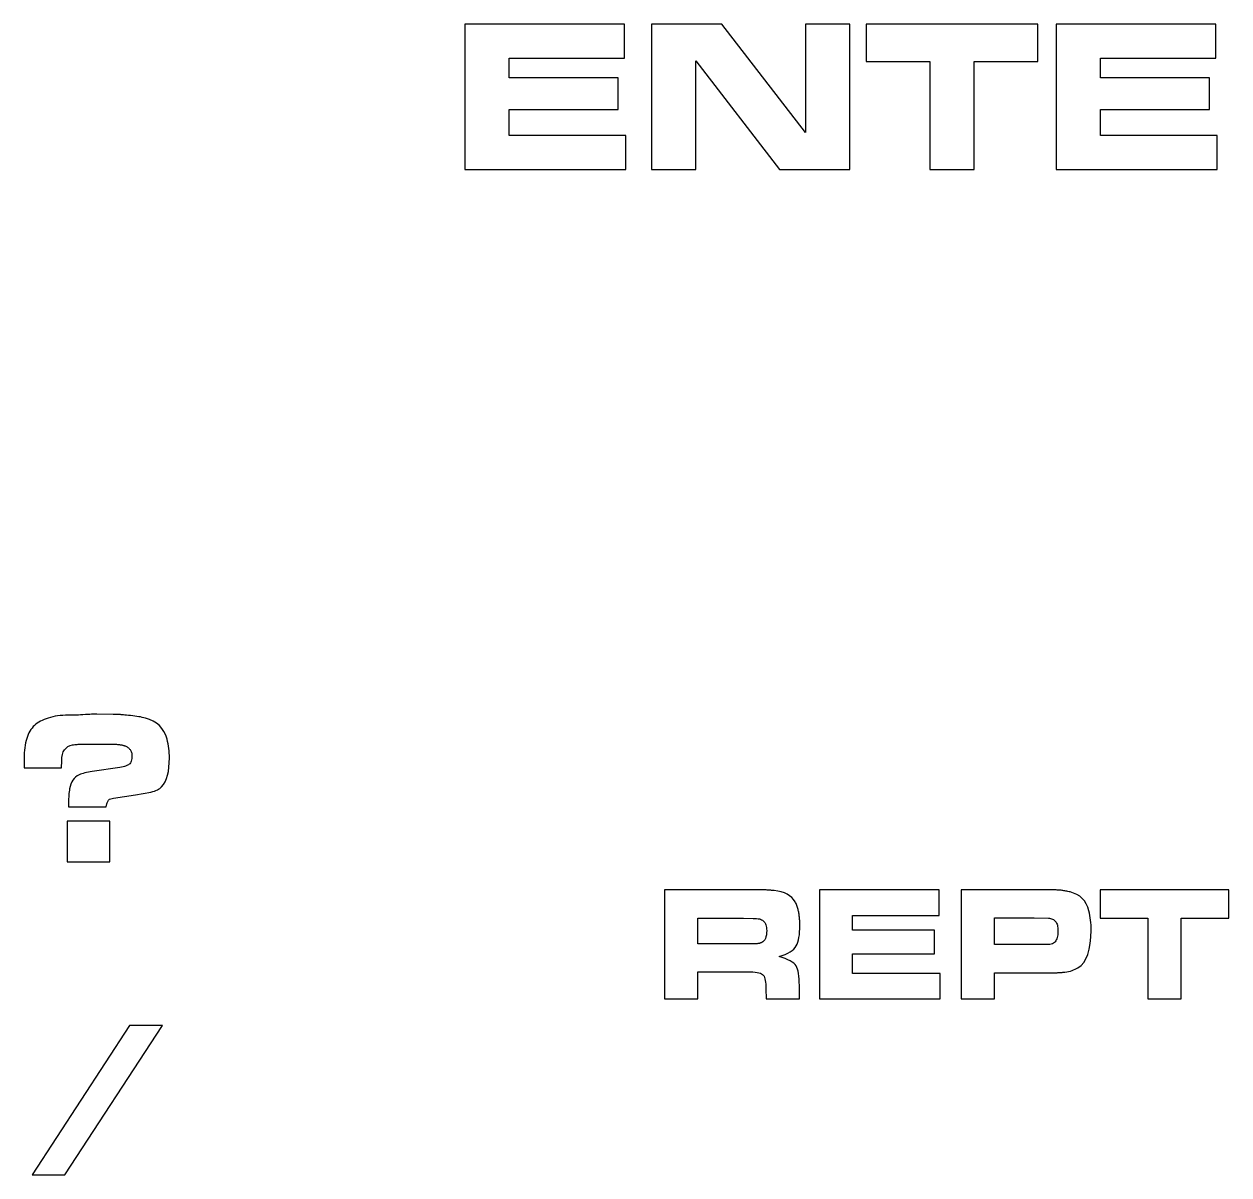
# Model space of a CAD drawing. Header units: metres. Extents: x -11 to 249, y -82 to 6.
# Drawn here: x 193.15 to 220.18, y -61.64 to -35.83 of the extents above; entities that cross this region are included whole.
import ezdxf

# ---------------------------------------------------------------- set-up
doc = ezdxf.new("R2010")
doc.units = ezdxf.units.M

msp = doc.modelspace()

# ---------------------------------------------------------------- linework, layer by layer
for p, q in [((206.619, -35.8324), (203.036, -35.8324)), ((203.036, -35.8324), (203.036, -39.0912)), ((206.619, -36.5927), (206.619, -35.8324)), ((208.802, -35.8324), (207.223, -35.8324)), ((207.223, -35.8324), (207.223, -39.0912)), ((210.679, -38.2644), (208.802, -35.8324)), ((211.672, -35.8324), (210.679, -35.8324)), ((210.679, -35.8324), (210.679, -38.2644)), ((211.672, -39.0912), (211.672, -35.8324)), ((215.889, -35.8324), (212.042, -35.8324)), ((212.042, -35.8324), (212.042, -36.6721)), ((215.889, -36.6721), (215.889, -35.8324)), ((219.883, -35.8324), (216.3, -35.8324)), ((216.3, -35.8324), (216.3, -39.0912)), ((219.883, -36.5927), (219.883, -35.8324)), ((204.029, -37.0381), (204.029, -36.5927)), ((204.029, -36.5927), (206.619, -36.5927)), ((208.216, -39.0912), (208.216, -36.6541)), ((208.216, -36.6541), (210.093, -39.0912)), ((212.042, -36.6721), (213.469, -36.6721)), ((213.469, -36.6721), (213.469, -39.0912)), ((214.462, -39.0912), (214.462, -36.6721)), ((214.462, -36.6721), (215.889, -36.6721)), ((217.293, -37.0381), (217.293, -36.5927)), ((217.293, -36.5927), (219.883, -36.5927)), ((206.475, -37.0381), (204.029, -37.0381)), ((206.475, -37.7447), (206.475, -37.0381)), ((219.739, -37.0381), (217.293, -37.0381)), ((219.739, -37.7447), (219.739, -37.0381)), ((204.029, -38.3309), (204.029, -37.7447)), ((204.029, -37.7447), (206.475, -37.7447)), ((217.293, -38.3309), (217.293, -37.7447)), ((217.293, -37.7447), (219.739, -37.7447)), ((206.649, -38.3309), (204.029, -38.3309)), ((206.649, -39.0912), (206.649, -38.3309)), ((219.913, -38.3309), (217.293, -38.3309)), ((219.913, -39.0912), (219.913, -38.3309)), ((203.036, -39.0912), (206.649, -39.0912)), ((207.223, -39.0912), (208.216, -39.0912)), ((210.093, -39.0912), (211.672, -39.0912)), ((213.469, -39.0912), (214.462, -39.0912)), ((216.3, -39.0912), (219.913, -39.0912)), ((193.9, -51.3468), (193.845, -51.3556)), ((193.958, -51.34), (193.9, -51.3468)), ((194.018, -51.3351), (193.958, -51.34)), ((194.081, -51.3322), (194.018, -51.3351)), ((194.145, -51.3312), (194.081, -51.3322)), ((194.186, -51.331), (194.145, -51.3312)), ((194.229, -51.3304), (194.186, -51.331)), ((194.274, -51.3295), (194.229, -51.3304)), ((194.32, -51.3281), (194.274, -51.3295)), ((194.369, -51.3263), (194.32, -51.3281)), ((194.419, -51.3242), (194.369, -51.3263)), ((194.471, -51.3216), (194.419, -51.3242)), ((194.525, -51.3187), (194.471, -51.3216)), ((194.577, -51.3158), (194.525, -51.3187)), ((194.624, -51.3132), (194.577, -51.3158)), ((194.664, -51.3111), (194.624, -51.3132)), ((194.699, -51.3093), (194.664, -51.3111)), ((194.729, -51.3079), (194.699, -51.3093)), ((194.753, -51.307), (194.729, -51.3079)), ((194.771, -51.3064), (194.753, -51.307)), ((194.783, -51.3062), (194.771, -51.3064)), ((195.149, -51.3139), (194.783, -51.3062)), ((195.175, -51.3139), (195.149, -51.3139)), ((195.199, -51.314), (195.175, -51.3139)), ((195.221, -51.3142), (195.199, -51.314)), ((195.241, -51.3145), (195.221, -51.3142)), ((195.258, -51.3149), (195.241, -51.3145)), ((195.274, -51.3154), (195.258, -51.3149)), ((195.287, -51.3159), (195.274, -51.3154)), ((195.298, -51.3166), (195.287, -51.3159)), ((195.311, -51.3175), (195.298, -51.3166)), ((195.329, -51.319), (195.311, -51.3175)), ((195.351, -51.3211), (195.329, -51.319)), ((195.379, -51.3237), (195.351, -51.3211)), ((195.411, -51.3269), (195.379, -51.3237)), ((195.449, -51.3306), (195.411, -51.3269)), ((195.491, -51.3348), (195.449, -51.3306)), ((195.538, -51.3397), (195.491, -51.3348)), ((195.587, -51.345), (195.538, -51.3397)), ((195.634, -51.3508), (195.587, -51.345)), ((195.679, -51.357), (195.634, -51.3508)), ((193.328, -51.6178), (193.304, -51.6504)), ((193.355, -51.5878), (193.328, -51.6178)), ((193.383, -51.5605), (193.355, -51.5878)), ((193.413, -51.535), (193.383, -51.5605)), ((193.446, -51.5109), (193.413, -51.535)), ((193.481, -51.488), (193.446, -51.5109)), ((193.518, -51.4665), (193.481, -51.488)), ((193.558, -51.4463), (193.518, -51.4665)), ((193.6, -51.4274), (193.558, -51.4463)), ((193.644, -51.4099), (193.6, -51.4274)), ((193.691, -51.3936), (193.644, -51.4099)), ((193.74, -51.379), (193.691, -51.3936)), ((193.791, -51.3663), (193.74, -51.379)), ((193.845, -51.3556), (193.791, -51.3663)), ((195.721, -51.3638), (195.679, -51.357)), ((195.762, -51.3709), (195.721, -51.3638)), ((195.8, -51.3786), (195.762, -51.3709)), ((195.836, -51.3867), (195.8, -51.3786)), ((195.871, -51.3953), (195.836, -51.3867)), ((195.962, -51.4246), (195.871, -51.3953)), ((196.045, -51.4623), (195.962, -51.4246)), ((196.119, -51.5084), (196.045, -51.4623)), ((196.185, -51.5629), (196.119, -51.5084)), ((196.241, -51.6258), (196.185, -51.5629)), ((193.208, -51.8521), (193.195, -51.9001)), ((193.224, -51.8065), (193.208, -51.8521)), ((193.241, -51.7636), (193.224, -51.8065)), ((193.26, -51.7233), (193.241, -51.7636)), ((193.281, -51.6856), (193.26, -51.7233)), ((193.304, -51.6504), (193.281, -51.6856)), ((196.288, -51.6971), (196.241, -51.6258)), ((196.327, -51.7768), (196.288, -51.6971)), ((196.356, -51.8649), (196.327, -51.7768)), ((196.369, -51.9171), (196.356, -51.8649)), ((193.158, -52.1167), (193.154, -52.177)), ((193.164, -52.0589), (193.158, -52.1167)), ((193.173, -52.0035), (193.164, -52.0589)), ((193.183, -51.9506), (193.173, -52.0035)), ((193.195, -51.9001), (193.183, -51.9506)), ((194.011, -52.2119), (194.03, -52.1548)), ((194.03, -52.1548), (194.057, -52.1062)), ((194.057, -52.1062), (194.091, -52.0664)), ((194.091, -52.0664), (194.132, -52.0351)), ((194.132, -52.0351), (194.181, -52.0126)), ((194.181, -52.0126), (194.238, -51.9987)), ((194.238, -51.9987), (194.261, -51.9942)), ((194.261, -51.9942), (194.286, -51.9903)), ((194.286, -51.9903), (194.311, -51.987)), ((194.311, -51.987), (194.338, -51.9843)), ((194.338, -51.9843), (194.366, -51.9822)), ((194.366, -51.9822), (194.394, -51.9807)), ((194.394, -51.9807), (194.424, -51.9798)), ((194.424, -51.9798), (194.455, -51.9795)), ((194.455, -51.9795), (195.133, -51.9795)), ((195.133, -51.9795), (195.157, -51.9796)), ((195.157, -51.9796), (195.181, -51.9802)), ((195.181, -51.9802), (195.204, -51.9812)), ((195.204, -51.9812), (195.226, -51.9825)), ((195.226, -51.9825), (195.247, -51.9842)), ((195.247, -51.9842), (195.267, -51.9863)), ((195.267, -51.9863), (195.287, -51.9888)), ((195.287, -51.9888), (195.305, -51.9917)), ((195.305, -51.9917), (195.322, -51.9948)), ((195.322, -51.9948), (195.339, -51.9979)), ((195.339, -51.9979), (195.354, -52.0011)), ((195.354, -52.0011), (195.368, -52.0043)), ((195.368, -52.0043), (195.382, -52.0075)), ((195.382, -52.0075), (195.394, -52.0108)), ((195.394, -52.0108), (195.405, -52.0141)), ((195.405, -52.0141), (195.415, -52.0175)), ((195.415, -52.0175), (195.433, -52.0254)), ((195.433, -52.0254), (195.45, -52.0341)), ((195.45, -52.0341), (195.465, -52.0436)), ((195.465, -52.0436), (195.48, -52.0539)), ((195.48, -52.0539), (195.494, -52.065)), ((195.494, -52.065), (195.506, -52.0769)), ((195.506, -52.0769), (195.518, -52.0896)), ((195.518, -52.0896), (195.529, -52.1031)), ((195.529, -52.1031), (195.538, -52.1174)), ((195.538, -52.1174), (195.547, -52.1324)), ((195.547, -52.1324), (195.554, -52.1482)), ((195.554, -52.1482), (195.559, -52.1646)), ((196.38, -51.9695), (196.369, -51.9171)), ((196.389, -52.022), (196.38, -51.9695)), ((196.397, -52.0745), (196.389, -52.022)), ((196.403, -52.1272), (196.397, -52.0745)), ((196.407, -52.1799), (196.403, -52.1272)), ((193.151, -52.2398), (193.15, -52.3051)), ((193.15, -52.3051), (193.15, -52.5112)), ((193.154, -52.177), (193.151, -52.2398)), ((193.991, -52.5112), (193.996, -52.3523)), ((193.996, -52.3523), (194, -52.2778)), ((194, -52.2778), (194.011, -52.2119)), ((195.508, -52.4307), (195.492, -52.442)), ((195.523, -52.4176), (195.508, -52.4307)), ((195.535, -52.4013), (195.523, -52.4176)), ((195.546, -52.3819), (195.535, -52.4013)), ((195.554, -52.3594), (195.546, -52.3819)), ((195.561, -52.3337), (195.554, -52.3594)), ((195.559, -52.1646), (195.564, -52.1818)), ((195.566, -52.3048), (195.561, -52.3337)), ((195.564, -52.1818), (195.567, -52.1997)), ((195.569, -52.2728), (195.566, -52.3048)), ((195.567, -52.1997), (195.569, -52.2184)), ((195.569, -52.2184), (195.57, -52.2377)), ((195.57, -52.2377), (195.569, -52.2728)), ((196.399, -52.4971), (196.408, -52.3955)), ((196.41, -52.2327), (196.407, -52.1799)), ((196.408, -52.3955), (196.41, -52.2856)), ((196.41, -52.2856), (196.41, -52.2327)), ((193.15, -52.5112), (193.991, -52.5112)), ((194.343, -52.69), (194.306, -52.7175)), ((194.384, -52.6672), (194.343, -52.69)), ((194.413, -52.656), (194.384, -52.6672)), ((194.444, -52.6453), (194.413, -52.656)), ((194.478, -52.6352), (194.444, -52.6453)), ((194.514, -52.6258), (194.478, -52.6352)), ((194.552, -52.6169), (194.514, -52.6258)), ((194.592, -52.6086), (194.552, -52.6169)), ((194.635, -52.6009), (194.592, -52.6086)), ((194.68, -52.5938), (194.635, -52.6009)), ((195.301, -52.5014), (194.68, -52.5938)), ((195.336, -52.495), (195.301, -52.5014)), ((195.369, -52.4878), (195.336, -52.495)), ((195.399, -52.48), (195.369, -52.4878)), ((195.426, -52.4715), (195.399, -52.48)), ((195.451, -52.4623), (195.426, -52.4715)), ((195.473, -52.4525), (195.451, -52.4623)), ((195.492, -52.442), (195.473, -52.4525)), ((196.342, -52.7527), (196.366, -52.6758)), ((196.366, -52.6758), (196.386, -52.5906)), ((196.386, -52.5906), (196.399, -52.4971)), ((194.182, -52.9265), (194.17, -52.9826)), ((194.198, -52.8752), (194.182, -52.9265)), ((194.219, -52.8286), (194.198, -52.8752)), ((194.244, -52.7868), (194.219, -52.8286)), ((194.273, -52.7498), (194.244, -52.7868)), ((194.306, -52.7175), (194.273, -52.7498)), ((196.168, -52.988), (196.193, -52.9713)), ((196.193, -52.9713), (196.215, -52.9534)), ((196.215, -52.9534), (196.234, -52.9343)), ((196.234, -52.9343), (196.275, -52.882)), ((196.275, -52.882), (196.311, -52.8215)), ((196.311, -52.8215), (196.342, -52.7527)), ((194.149, -53.2099), (194.148, -53.2579)), ((194.151, -53.1648), (194.149, -53.2099)), ((194.154, -53.1226), (194.151, -53.1648)), ((194.157, -53.0832), (194.154, -53.1226)), ((194.16, -53.0468), (194.157, -53.0832)), ((194.165, -53.0132), (194.16, -53.0468)), ((194.17, -52.9826), (194.165, -53.0132)), ((195.033, -53.2485), (195.041, -53.2362)), ((195.041, -53.2362), (195.05, -53.2259)), ((195.05, -53.2259), (195.058, -53.2176)), ((195.058, -53.2176), (195.068, -53.2112)), ((195.068, -53.2112), (195.152, -53.1922)), ((195.152, -53.1922), (195.651, -53.1162)), ((195.651, -53.1162), (195.995, -53.0537)), ((195.995, -53.0537), (196.036, -53.043)), ((196.036, -53.043), (196.073, -53.031)), ((196.073, -53.031), (196.108, -53.0178)), ((196.108, -53.0178), (196.139, -53.0035)), ((196.139, -53.0035), (196.168, -52.988)), ((194.148, -53.2579), (194.148, -53.3088)), ((194.148, -53.3088), (194.148, -53.3849)), ((194.148, -53.3849), (194.989, -53.3849)), ((194.989, -53.3849), (195.005, -53.317)), ((195.005, -53.317), (195.012, -53.297)), ((195.012, -53.297), (195.018, -53.2789)), ((195.018, -53.2789), (195.026, -53.2627)), ((195.026, -53.2627), (195.033, -53.2485)), ((195.073, -53.7049), (194.118, -53.7049)), ((194.118, -53.7049), (194.118, -54.6162)), ((195.073, -54.6162), (195.073, -53.7049)), ((194.118, -54.6162), (195.073, -54.6162)), ((209.676, -55.2493), (207.519, -55.2493)), ((207.519, -55.2493), (207.519, -57.6934)), ((209.705, -55.2493), (209.676, -55.2493)), ((209.732, -55.2495), (209.705, -55.2493)), ((209.757, -55.2497), (209.732, -55.2495)), ((209.779, -55.25), (209.757, -55.2497)), ((209.799, -55.2505), (209.779, -55.25)), ((209.816, -55.251), (209.799, -55.2505)), ((209.831, -55.2516), (209.816, -55.251)), ((209.844, -55.2523), (209.831, -55.2516)), ((209.856, -55.2532), (209.844, -55.2523)), ((209.869, -55.2543), (209.856, -55.2532)), ((209.884, -55.2556), (209.869, -55.2543)), ((209.9, -55.2572), (209.884, -55.2556)), ((209.918, -55.2589), (209.9, -55.2572)), ((209.937, -55.2609), (209.918, -55.2589)), ((209.957, -55.2631), (209.937, -55.2609)), ((209.979, -55.2656), (209.957, -55.2631)), ((210.061, -55.277), (209.979, -55.2656)), ((210.136, -55.2941), (210.061, -55.277)), ((210.205, -55.3167), (210.136, -55.2941)), ((210.266, -55.345), (210.205, -55.3167)), ((210.321, -55.3788), (210.266, -55.345)), ((210.369, -55.4182), (210.321, -55.3788)), ((213.678, -55.2493), (210.99, -55.2493)), ((210.99, -55.2493), (210.99, -57.6934)), ((213.678, -55.8195), (213.678, -55.2493)), ((216.255, -55.2493), (214.174, -55.2493)), ((214.174, -55.2493), (214.174, -57.6934)), ((216.278, -55.2495), (216.255, -55.2493)), ((216.301, -55.25), (216.278, -55.2495)), ((216.324, -55.2509), (216.301, -55.25)), ((216.346, -55.2521), (216.324, -55.2509)), ((216.369, -55.2537), (216.346, -55.2521)), ((216.391, -55.2556), (216.369, -55.2537)), ((216.412, -55.2579), (216.391, -55.2556)), ((216.434, -55.2605), (216.412, -55.2579)), ((216.455, -55.2635), (216.434, -55.2605)), ((216.477, -55.2668), (216.455, -55.2635)), ((216.499, -55.2705), (216.477, -55.2668)), ((216.521, -55.2745), (216.499, -55.2705)), ((216.544, -55.2789), (216.521, -55.2745)), ((216.567, -55.2836), (216.544, -55.2789)), ((216.59, -55.2887), (216.567, -55.2836)), ((216.613, -55.2942), (216.59, -55.2887)), ((216.693, -55.3182), (216.613, -55.2942)), ((216.766, -55.3505), (216.693, -55.3182)), ((216.831, -55.3911), (216.766, -55.3505)), ((216.888, -55.44), (216.831, -55.3911)), ((220.177, -55.2493), (217.292, -55.2493)), ((217.292, -55.2493), (217.292, -55.879)), ((220.177, -55.879), (220.177, -55.2493)), ((210.41, -55.4633), (210.369, -55.4182)), ((210.445, -55.5139), (210.41, -55.4633)), ((210.456, -55.5344), (210.445, -55.5139)), ((210.467, -55.5551), (210.456, -55.5344)), ((210.477, -55.5761), (210.467, -55.5551)), ((210.486, -55.5974), (210.477, -55.5761)), ((210.494, -55.6189), (210.486, -55.5974)), ((210.501, -55.6406), (210.494, -55.6189)), ((210.508, -55.6626), (210.501, -55.6406)), ((210.514, -55.6849), (210.508, -55.6626)), ((216.937, -55.4973), (216.888, -55.44)), ((216.978, -55.5627), (216.937, -55.4973)), ((217.011, -55.6365), (216.978, -55.5627)), ((217.036, -55.7186), (217.011, -55.6365)), ((208.264, -56.457), (208.264, -55.879)), ((208.264, -55.879), (209.287, -55.879)), ((209.287, -55.879), (209.505, -55.8867)), ((209.505, -55.8867), (209.545, -55.8876)), ((209.545, -55.8876), (209.582, -55.8902)), ((209.582, -55.8902), (209.615, -55.8945)), ((209.615, -55.8945), (209.645, -55.9006)), ((209.645, -55.9006), (209.671, -55.9084)), ((209.671, -55.9084), (209.695, -55.9179)), ((209.695, -55.9179), (209.714, -55.9291)), ((209.714, -55.9291), (209.731, -55.9421)), ((209.731, -55.9421), (209.749, -55.9612)), ((210.518, -55.7068), (210.514, -55.6849)), ((210.523, -55.7289), (210.518, -55.7068)), ((210.527, -55.751), (210.523, -55.7289)), ((210.53, -55.7732), (210.527, -55.751)), ((210.534, -55.7955), (210.53, -55.7732)), ((210.537, -55.8179), (210.534, -55.7955)), ((210.54, -55.8404), (210.537, -55.8179)), ((210.543, -55.863), (210.54, -55.8404)), ((210.545, -55.8857), (210.543, -55.863)), ((210.547, -55.9086), (210.545, -55.8857)), ((210.549, -55.9317), (210.547, -55.9086)), ((210.55, -55.9549), (210.549, -55.9317)), ((211.735, -56.1536), (211.735, -55.8195)), ((211.735, -55.8195), (213.678, -55.8195)), ((214.918, -56.4762), (214.918, -55.8752)), ((214.918, -55.8752), (215.811, -55.8752)), ((215.811, -55.8752), (216.129, -55.8848)), ((216.129, -55.8848), (216.154, -55.8859)), ((216.154, -55.8859), (216.178, -55.8893)), ((216.178, -55.8893), (216.201, -55.8948)), ((216.201, -55.8948), (216.222, -55.9026)), ((216.222, -55.9026), (216.241, -55.9127)), ((216.241, -55.9127), (216.258, -55.9249)), ((216.258, -55.9249), (216.274, -55.9394)), ((216.274, -55.9394), (216.288, -55.9561)), ((217.048, -55.7695), (217.036, -55.7186)), ((217.058, -55.8213), (217.048, -55.7695)), ((217.067, -55.8741), (217.058, -55.8213)), ((217.074, -55.9277), (217.067, -55.8741)), ((217.08, -55.9822), (217.074, -55.9277)), ((217.292, -55.879), (218.362, -55.879)), ((218.362, -55.879), (218.362, -57.6934)), ((219.107, -57.6934), (219.107, -55.879)), ((219.107, -55.879), (220.177, -55.879)), ((209.749, -55.9612), (209.765, -55.9827)), ((209.765, -55.9827), (209.778, -56.0066)), ((209.778, -56.0066), (209.789, -56.0329)), ((209.789, -56.0329), (209.797, -56.0615)), ((209.797, -56.0615), (209.803, -56.0925)), ((209.806, -56.2133), (209.801, -56.2598)), ((209.803, -56.0925), (209.807, -56.1259)), ((209.808, -56.1616), (209.806, -56.2133)), ((209.807, -56.1259), (209.808, -56.1616)), ((210.541, -56.2553), (210.548, -56.1914)), ((210.548, -56.1914), (210.551, -56.1227)), ((210.551, -55.9782), (210.55, -55.9549)), ((210.552, -56.0018), (210.551, -55.9782)), ((210.551, -56.1227), (210.553, -56.0493)), ((210.553, -56.0254), (210.552, -56.0018)), ((210.553, -56.0493), (210.553, -56.0254)), ((213.57, -56.1536), (211.735, -56.1536)), ((213.57, -56.6835), (213.57, -56.1536)), ((216.288, -55.9561), (216.301, -55.9749)), ((216.301, -55.9749), (216.312, -55.9956)), ((216.312, -55.9956), (216.321, -56.0182)), ((216.321, -56.0182), (216.329, -56.0427)), ((216.329, -56.0427), (216.335, -56.0691)), ((216.335, -56.0691), (216.339, -56.0975)), ((216.339, -56.0975), (216.342, -56.1277)), ((216.342, -56.1946), (216.339, -56.2276)), ((216.342, -56.1277), (216.342, -56.1598)), ((216.342, -56.1598), (216.342, -56.1946)), ((217.084, -56.0376), (217.08, -55.9822)), ((217.082, -56.3093), (217.087, -56.1511)), ((217.086, -56.0939), (217.084, -56.0376)), ((217.087, -56.1511), (217.086, -56.0939)), ((209.542, -56.457), (208.264, -56.457)), ((209.553, -56.4569), (209.542, -56.457)), ((209.564, -56.4566), (209.553, -56.4569)), ((209.575, -56.4561), (209.564, -56.4566)), ((209.586, -56.4554), (209.575, -56.4561)), ((209.596, -56.4546), (209.586, -56.4554)), ((209.607, -56.4535), (209.596, -56.4546)), ((209.616, -56.4523), (209.607, -56.4535)), ((209.626, -56.4508), (209.616, -56.4523)), ((209.635, -56.4491), (209.626, -56.4508)), ((209.644, -56.4471), (209.635, -56.4491)), ((209.653, -56.4448), (209.644, -56.4471)), ((209.662, -56.4421), (209.653, -56.4448)), ((209.671, -56.4391), (209.662, -56.4421)), ((209.68, -56.4358), (209.671, -56.4391)), ((209.688, -56.4322), (209.68, -56.4358)), ((209.696, -56.4283), (209.688, -56.4322)), ((209.722, -56.4133), (209.696, -56.4283)), ((209.745, -56.3931), (209.722, -56.4133)), ((209.764, -56.3677), (209.745, -56.3931)), ((209.78, -56.337), (209.764, -56.3677)), ((209.792, -56.301), (209.78, -56.337)), ((209.801, -56.2598), (209.792, -56.301)), ((210.471, -56.5032), (210.49, -56.4632)), ((210.49, -56.4632), (210.507, -56.4184)), ((210.507, -56.4184), (210.521, -56.3688)), ((210.521, -56.3688), (210.532, -56.3144)), ((210.532, -56.3144), (210.541, -56.2553)), ((216.088, -56.4762), (214.918, -56.4762)), ((216.126, -56.4748), (216.088, -56.4762)), ((216.16, -56.4707), (216.126, -56.4748)), ((216.19, -56.464), (216.16, -56.4707)), ((216.218, -56.4545), (216.19, -56.464)), ((216.242, -56.4422), (216.218, -56.4545)), ((216.262, -56.4273), (216.242, -56.4422)), ((216.28, -56.4097), (216.262, -56.4273)), ((216.294, -56.3893), (216.28, -56.4097)), ((216.305, -56.3667), (216.294, -56.3893)), ((216.315, -56.3424), (216.305, -56.3667)), ((216.323, -56.3163), (216.315, -56.3424)), ((216.33, -56.2885), (216.323, -56.3163)), ((216.336, -56.259), (216.33, -56.2885)), ((216.339, -56.2276), (216.336, -56.259)), ((217.045, -56.5807), (217.068, -56.4525)), ((217.068, -56.4525), (217.082, -56.3093)), ((210.085, -56.7454), (210.158, -56.7216)), ((210.158, -56.7674), (210.085, -56.7454)), ((210.158, -56.7216), (210.223, -56.6959)), ((210.223, -56.6959), (210.282, -56.6684)), ((210.282, -56.6684), (210.334, -56.6391)), ((210.334, -56.6391), (210.379, -56.6079)), ((210.379, -56.6079), (210.417, -56.5748)), ((210.417, -56.5748), (210.447, -56.5399)), ((210.447, -56.5399), (210.471, -56.5032)), ((211.735, -57.1232), (211.735, -56.6835)), ((211.735, -56.6835), (213.57, -56.6835)), ((216.971, -56.7918), (217.013, -56.6938)), ((217.013, -56.6938), (217.045, -56.5807)), ((210.224, -56.7905), (210.158, -56.7674)), ((210.282, -56.8148), (210.224, -56.7905)), ((210.334, -56.8403), (210.282, -56.8148)), ((210.378, -56.8669), (210.334, -56.8403)), ((210.415, -56.8948), (210.378, -56.8669)), ((210.444, -56.9238), (210.415, -56.8948)), ((210.466, -56.954), (210.444, -56.9238)), ((210.484, -56.9878), (210.466, -56.954)), ((210.499, -57.0276), (210.484, -56.9878)), ((216.728, -57.0293), (216.76, -57.0133)), ((216.76, -57.0133), (216.79, -56.9957)), ((216.79, -56.9957), (216.86, -56.9428)), ((216.86, -56.9428), (216.92, -56.8749)), ((216.92, -56.8749), (216.971, -56.7918)), ((208.264, -57.6934), (208.264, -57.0867)), ((208.264, -57.0867), (209.446, -57.0867)), ((209.446, -57.0867), (209.5, -57.088)), ((209.5, -57.088), (209.549, -57.0917)), ((209.549, -57.0917), (209.593, -57.0979)), ((209.593, -57.0979), (209.632, -57.1066)), ((209.632, -57.1066), (209.666, -57.1177)), ((209.666, -57.1177), (209.694, -57.1314)), ((209.694, -57.1314), (209.717, -57.1475)), ((209.717, -57.1475), (209.735, -57.1661)), ((209.735, -57.1661), (209.748, -57.1864)), ((209.748, -57.1864), (209.759, -57.2117)), ((209.759, -57.2117), (209.768, -57.2419)), ((209.768, -57.2419), (209.776, -57.2771)), ((209.776, -57.2771), (209.782, -57.3172)), ((210.511, -57.0736), (210.499, -57.0276)), ((210.522, -57.1256), (210.511, -57.0736)), ((210.53, -57.1837), (210.522, -57.1256)), ((210.536, -57.2478), (210.53, -57.1837)), ((210.539, -57.3181), (210.536, -57.2478)), ((213.7, -57.1232), (211.735, -57.1232)), ((213.7, -57.6934), (213.7, -57.1232)), ((214.918, -57.6934), (214.918, -57.1059)), ((214.918, -57.1059), (216.261, -57.1059)), ((216.261, -57.1059), (216.276, -57.1059)), ((216.276, -57.1059), (216.291, -57.1057)), ((216.291, -57.1057), (216.306, -57.1053)), ((216.306, -57.1053), (216.321, -57.1049)), ((216.321, -57.1049), (216.336, -57.1043)), ((216.336, -57.1043), (216.351, -57.1036)), ((216.351, -57.1036), (216.365, -57.1028)), ((216.365, -57.1028), (216.38, -57.1018)), ((216.38, -57.1018), (216.395, -57.1008)), ((216.395, -57.1008), (216.409, -57.0997)), ((216.409, -57.0997), (216.424, -57.0985)), ((216.424, -57.0985), (216.438, -57.0972)), ((216.438, -57.0972), (216.453, -57.0959)), ((216.453, -57.0959), (216.468, -57.0946)), ((216.468, -57.0946), (216.482, -57.0931)), ((216.482, -57.0931), (216.497, -57.0916)), ((216.497, -57.0916), (216.54, -57.0852)), ((216.54, -57.0852), (216.582, -57.0772)), ((216.582, -57.0772), (216.621, -57.0676)), ((216.621, -57.0676), (216.659, -57.0564)), ((216.659, -57.0564), (216.694, -57.0437)), ((216.694, -57.0437), (216.728, -57.0293)), ((209.782, -57.3172), (209.786, -57.3623)), ((209.786, -57.3623), (209.789, -57.4124)), ((209.789, -57.4124), (209.79, -57.4674)), ((209.79, -57.4674), (209.796, -57.6934)), ((210.541, -57.3944), (210.539, -57.3181)), ((210.541, -57.6934), (210.541, -57.3944)), ((207.519, -57.6934), (208.264, -57.6934)), ((209.796, -57.6934), (210.541, -57.6934)), ((210.99, -57.6934), (213.7, -57.6934)), ((214.174, -57.6934), (214.918, -57.6934)), ((218.362, -57.6934), (219.107, -57.6934)), ((195.512, -58.2858), (193.331, -61.6392)), ((194.061, -61.6397), (196.258, -58.2862)), ((196.258, -58.2862), (195.512, -58.2858)), ((193.331, -61.6392), (194.061, -61.6397))]:
    msp.add_line(p, q)

doc.saveas('drawing.dxf')
